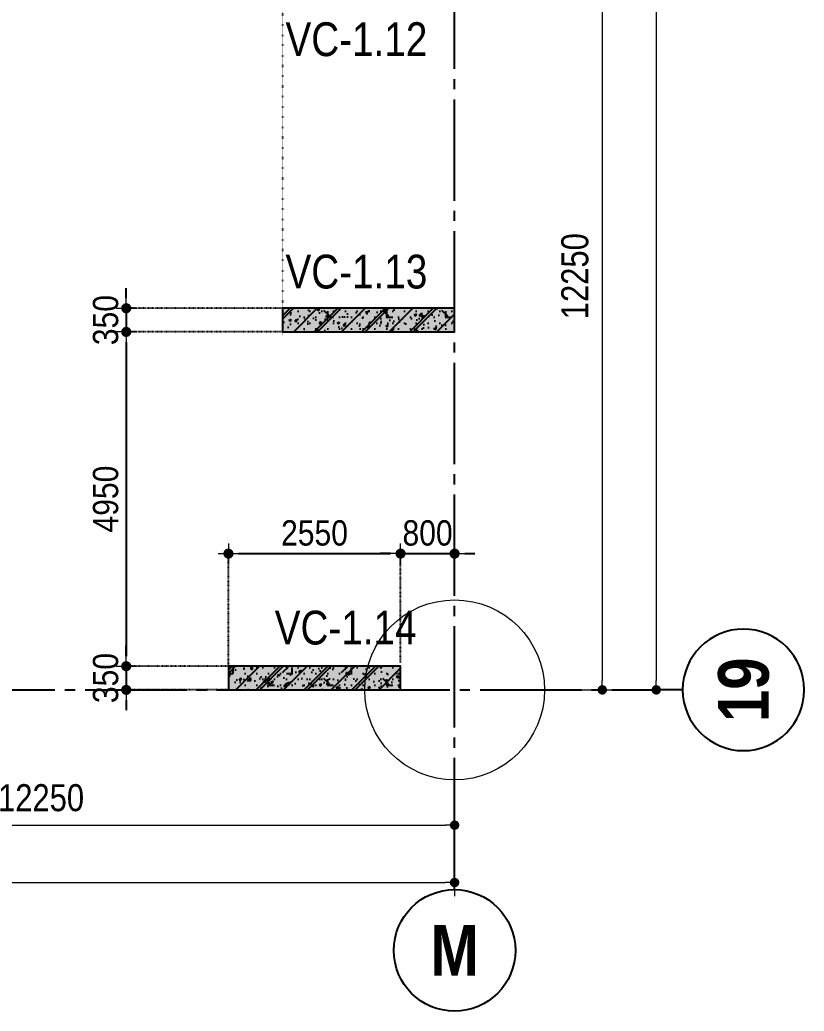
# Model space of a CAD drawing. Header units: millimetres. Extents: x -3973692 to -2843767, y 592734 to 838475.
# Drawn here: x -3055385 to -3043767, y 605224 to 619902 of the extents above; entities that cross this region are included whole.
import ezdxf
from ezdxf.enums import TextEntityAlignment as Align

# ---------------------------------------------------------------- set-up
doc = ezdxf.new("R2010")
doc.units = ezdxf.units.MM
doc.header["$MEASUREMENT"] = 0
doc.header["$PDMODE"] = 3
doc.header["$PDSIZE"] = -20
for name, pattern in [('CHG_XX_Luoi truc-Block C$0$MB_Luoi truc-150-TWC$0$Center101', [13, 10, -1, 1, -1]), ('DIVIDE2', [15.87499999999999, 6.349999999999998, -3.174999999999998, 0, -3.174999999999998, 0, -3.174999999999998]), ('DOT2', [0.125, 0, -0.125]), ('HIDDEN5', [2.8375, 1.25, -1.5875])]:
    doc.linetypes.add(name, pattern=pattern)
doc.layers.get('0').update_dxf_attribs({"lineweight": 9})
doc.layers.get('Defpoints').update_dxf_attribs({"color": 10, "lineweight": 0})
for name, color, linetype, lineweight in [("'S_General_Dim_1", 1, 'Continuous', 18), ("'S_General_Divide_3 Intermediate", 3, 'DIVIDE2', 40), ('CHG_XX_Cot_Block C-T4-7$0$Dim 200', 1, 'Continuous', 5), ('CHG_XX_Luoi truc-Block C$0$Dim 200', 1, 'Continuous', 5), ('TEXT', 7, 'Continuous', 15)]:
    doc.layers.add(name, color=color, linetype=linetype, lineweight=lineweight)
for name, color, linetype in [('CHG_XX_Cot_Block C-T4-7$0$mb_cot tang 9-13 twc$0$Concrete Hatch', 218, 'Continuous'), ('CHG_XX_Cot_Block C-T4-7$0$mb_cot tang 9-13 twc$0$Concrete Line', 6, 'Continuous'), ('CHG_XX_Cot_Block C-T4-7$0$mb_cot tang 9-13 twc$0$Concrete Solid', 216, 'Continuous'), ('CHG_XX_Luoi truc-Block C$0$MB_Luoi truc-150-TWC$0$Grid', 34, 'Continuous'), ('CHG_XX_Luoi truc-Block C$0$MB_Luoi truc-150-TWC$0$Grid Line', 251, 'CHG_XX_Luoi truc-Block C$0$MB_Luoi truc-150-TWC$0$Center101'), ('dim', 1, 'Continuous')]:
    doc.layers.add(name, color=color, linetype=linetype)
doc.styles.add('arial', font='arial.ttf', dxfattribs={"width": 0.85})
doc.styles.add('CHG_XX_Luoi truc-Block C$0$MB_Luoi truc-150-TWC$0$Grid A-F$0$VNI-HelveCB', font='')
doc.styles.add('CHG_XX_Luoi truc-Block C$0$Star-HelCon', font='')
doc.styles.add('TTP-HelCon', font='')
doc.styles.get('CHG_XX_Luoi truc-Block C$0$MB_Luoi truc-150-TWC$0$Grid A-F$0$VNI-HelveCB').set_extended_font_data('VNI-Helve-Condense', bold=True)
doc.styles.get('CHG_XX_Luoi truc-Block C$0$Star-HelCon').set_extended_font_data('VNI-Helve-Condense')
doc.styles.get('TTP-HelCon').set_extended_font_data('VNI-Helve-Condense')
doc.dimstyles.new('150', dxfattribs={"dimscale": 150, "dimtxt": 2.5, "dimasz": 1, "dimexe": 0, "dimexo": 0, "dimgap": 0.75, "dimtad": 1, "dimdec": 0, "dimzin": 9, "dimdsep": 46, "dimtxsty": 'arial', "dimblk1": 'DIMDOT', "dimblk2": 'DIMDOT', "dimsah": 1, "dimcen": 2, "dimdle": 3, "dimclre": 8, "dimclrt": 2, "dimadec": 0, "dimazin": 0, "dimtfac": 1, "dimtdec": 0, "dimtix": 1, "dimtmove": 2, "dimatfit": 3, "dimldrblk": 'DIMPIJL', "dimfxl": 1, "dimtvp": 1.8, "dimtolj": 1, "dimtzin": 0, "dimarcsym": 0})
doc.dimstyles.new('CHG_XX_Luoi truc-Block C$0$Dim 200', dxfattribs={"dimscale": 200, "dimtxt": 2, "dimasz": 0.7, "dimexe": 1, "dimexo": 1, "dimgap": 1, "dimtad": 1, "dimdec": 0, "dimzin": 12, "dimdsep": 46, "dimtxsty": 'CHG_XX_Luoi truc-Block C$0$Star-HelCon', "dimblk": 'CHG_XX_Luoi truc-Block C$0$_Dot', "dimcen": 1, "dimclrd": 256, "dimclre": 256, "dimclrt": 3, "dimadec": 0, "dimazin": 0, "dimtfac": 1, "dimtdec": 0, "dimtix": 1, "dimtmove": 2, "dimatfit": 3, "dimldrblk": 'CHG_XX_Luoi truc-Block C$0$HTT Arrow 30', "dimfxl": 1, "dimtolj": 1, "dimtzin": 0, "dimarcsym": 0})

# ---------------------------------------------------------------- blocks, each defined once
blk = doc.blocks.new('*U3142')
at = {"layer": 'CHG_XX_Cot_Block C-T4-7$0$mb_cot tang 9-13 twc$0$Concrete Hatch'}
h = blk.add_hatch(dxfattribs=at)
h.set_pattern_fill('CONCRETE', color=256, scale=50, style=0, pattern_type=2)
h.set_pattern_definition([(45, (999.999999999156, 200.0000000001165), (-176.7766952966369, 176.7766952966369), []), (45, (999.999999999156, 250.0000000001165), (-353.5533905932737, 353.5533905932738), []), (49.99999999999999, (999.999999999156, 200.0000000001165), (358.6300913003767, -31.37606749129755), [37.5, -412.5]), (355, (999.999999999156, 200.0000000001165), (-69.3756668065, 376.0960668500059), [30, -330]), (100.4514, (1029.885839999156, 197.3853300001165), (289.2546908570108, 344.7197710304768), [31.870095, -350.571056]), (46.18420000000001, (999.999999999156, 300.0000000001165), (533.6205243128222, -82.75950716450905), [56.25, -618.75]), (96.6356, (1044.468372499156, 293.1033465001165), (467.3313527743517, 487.0589354502209), [47.805144, -525.8565]), (351.1842, (999.999999999156, 300.0000000001165), (467.3309725668136, 487.0593004626623), [45, -495]), (21, (1049.999999999156, 275.0000000001165), (298.4535260592309, -201.3094453326694), [37.5, -412.5]), (326.0000000000001, (1049.999999999156, 275.0000000001165), (121.6576659607909, 362.5750225234265), [30, -330]), (71.4514, (1074.871116499156, 258.2241970001165), (420.111314290745, 161.2652483549762), [31.870095, -350.571056]), (37.50000000000001, (999.999999999156, 200.0000000001165), (6.079927658645334, 166.4469269156558), [0, -326, 0, -335, 0, -331.25]), (7.499999999999999, (999.999999999156, 200.0000000001165), (131.5347687210743, 197.2058559411801), [0, -191, 0, -318.5, 0, -126.25]), (327.5, (888.499999999156, 200.0000000001165), (266.9112180862045, -11.2774358671899), [0, -125, 0, -390, 0, -517.5]), (317.5, (838.499999999156, 200.0000000001165), (291.5930846711931, 50.05249116615882), [0, -162.5, 0, -259, 0, -367.5]), (0, (1174.999999999156, 375.0000000001165), (0, 875), [87.5, -787.5]), (0, (1437.499999999156, 550.0000000001165), (0, 875), [87.5, -787.5]), (0, (1262.499999999156, 900.0000000001165), (0, 875), [87.5, -350, 87.5, -350]), (90, (1174.999999999156, 375.0000000001165), (-875, 5.35782974626967e-14), [87.5, -787.5]), (90, (1262.499999999156, 900.0000000001165), (-875, 5.35782974626967e-14), [87.5, -787.5]), (90, (1524.999999999156, 550.0000000001165), (-875, 5.35782974626967e-14), [87.5, -787.5]), (90, (1699.999999999156, 812.5000000001165), (-875, 5.35782974626967e-14), [87.5, -787.5]), (135, (1262.499999999156, 375.0000000001165), (-875.016357447105, 8.881784197001252e-14), [123.76, -1113.7]), (135, (1349.999999999156, 900.0000000001165), (-875.016357447105, 8.881784197001252e-14), [123.76, -1113.7]), (45, (1437.499999999156, 550.0000000001165), (8.881784197001252e-14, 875.016357447105), [123.76, -247.485, 123.76, -742.455]), (0, (824.999999999156, 200.0000000001165), (87.5, 87.5), [-175, 0])])
h.paths.add_polyline_path([(-750.000000000844, 300.0000000001164), (-750.000000000844, -49.99999999999989), (1800, -50), (1800, 300.0000000001164)])
at = {"layer": 'CHG_XX_Cot_Block C-T4-7$0$mb_cot tang 9-13 twc$0$Concrete Solid'}
blk.add_hatch(color=256, dxfattribs=at).paths.add_polyline_path([(-750.000000000844, 300.0000000001164), (-750.000000000844, -49.99999999999989), (1800, -50), (1800, 300.0000000001164)])
at = {"layer": 'CHG_XX_Cot_Block C-T4-7$0$mb_cot tang 9-13 twc$0$Concrete Line'}
blk.add_lwpolyline([(-750.000000000844, 300.0000000001164), (-750.000000000844, -49.99999999999989), (1800, -50), (1800, 300.0000000001164)], close=True, dxfattribs=at)
blk = doc.blocks.new('*U3140')
at = {"layer": 'CHG_XX_Cot_Block C-T4-7$0$mb_cot tang 9-13 twc$0$Concrete Hatch'}
h = blk.add_hatch(dxfattribs=at)
h.set_pattern_fill('CONCRETE', color=256, scale=50, style=0, pattern_type=2)
h.set_pattern_definition([(45, (999.999999999156, 2.329727522010216e-10), (-176.7766952966369, 176.7766952966369), []), (45, (999.999999999156, 50.00000000023297), (-353.5533905932737, 353.5533905932738), []), (49.99999999999999, (999.999999999156, 2.329727522010216e-10), (358.6300913003767, -31.37606749129755), [37.5, -412.5]), (355, (999.999999999156, 2.329727522010216e-10), (-69.3756668065, 376.0960668500059), [30, -330]), (100.4514, (1029.885839999156, -2.614669999767017), (289.2546908570108, 344.7197710304768), [31.870095, -350.571056]), (46.18420000000001, (999.999999999156, 100.000000000233), (533.6205243128222, -82.75950716450905), [56.25, -618.75]), (96.6356, (1044.468372499156, 93.10334650023296), (467.3313527743517, 487.0589354502209), [47.805144, -525.8565]), (351.1842, (999.999999999156, 100.000000000233), (467.3309725668136, 487.0593004626623), [45, -495]), (21, (1049.999999999156, 75.00000000023297), (298.4535260592309, -201.3094453326694), [37.5, -412.5]), (326.0000000000001, (1049.999999999156, 75.00000000023297), (121.6576659607909, 362.5750225234265), [30, -330]), (71.4514, (1074.871116499156, 58.22419700023298), (420.111314290745, 161.2652483549762), [31.870095, -350.571056]), (37.50000000000001, (999.999999999156, 2.329727522010216e-10), (6.079927658645334, 166.4469269156558), [0, -326, 0, -335, 0, -331.25]), (7.499999999999999, (999.999999999156, 2.329727522010216e-10), (131.5347687210743, 197.2058559411801), [0, -191, 0, -318.5, 0, -126.25]), (327.5, (888.499999999156, 2.329727522010216e-10), (266.9112180862045, -11.2774358671899), [0, -125, 0, -390, 0, -517.5]), (317.5, (838.499999999156, 2.329727522010216e-10), (291.5930846711931, 50.05249116615882), [0, -162.5, 0, -259, 0, -367.5]), (0, (1174.999999999156, 175.0000000002329), (0, 875), [87.5, -787.5]), (0, (1437.499999999156, 350.0000000002329), (0, 875), [87.5, -787.5]), (0, (1262.499999999156, 700.000000000233), (0, 875), [87.5, -350, 87.5, -350]), (90, (1174.999999999156, 175.0000000002329), (-875, 5.35782974626967e-14), [87.5, -787.5]), (90, (1262.499999999156, 700.000000000233), (-875, 5.35782974626967e-14), [87.5, -787.5]), (90, (1524.999999999156, 350.0000000002329), (-875, 5.35782974626967e-14), [87.5, -787.5]), (90, (1699.999999999156, 612.500000000233), (-875, 5.35782974626967e-14), [87.5, -787.5]), (135, (1262.499999999156, 175.0000000002329), (-875.016357447105, 8.881784197001252e-14), [123.76, -1113.7]), (135, (1349.999999999156, 700.000000000233), (-875.016357447105, 8.881784197001252e-14), [123.76, -1113.7]), (45, (1437.499999999156, 350.0000000002329), (8.881784197001252e-14, 875.016357447105), [123.76, -247.485, 123.76, -742.455]), (0, (824.999999999156, 2.329727522010216e-10), (87.5, 87.5), [-175, 0])])
h.paths.add_polyline_path([(-750.000000000844, 200.0000000002328), (-750.000000000844, -149.9999999999999), (1800, -150), (1800, 200.0000000002328)])
at = {"layer": 'CHG_XX_Cot_Block C-T4-7$0$mb_cot tang 9-13 twc$0$Concrete Solid'}
blk.add_hatch(color=256, dxfattribs=at).paths.add_polyline_path([(-750.000000000844, 200.0000000002328), (-750.000000000844, -149.9999999999999), (1800, -150), (1800, 200.0000000002328)])
at = {"layer": 'CHG_XX_Cot_Block C-T4-7$0$mb_cot tang 9-13 twc$0$Concrete Line'}
blk.add_lwpolyline([(-750.000000000844, 200.0000000002328), (-750.000000000844, -149.9999999999999), (1800, -150), (1800, 200.0000000002328)], close=True, dxfattribs=at)
blk = doc.blocks.new('CHG_XX_Luoi truc-Block C$0$_Dot')
at = {"color": 0, "linetype": 'ByBlock', "lineweight": -2}
blk.add_line((-0.5, 0), (-1, 0), dxfattribs=at)
at = {"color": 0, "linetype": 'ByBlock', "const_width": 0.5}
blk.add_lwpolyline([(-0.25, 0, 1), (0.25, 0, 1)], format="xyb", close=True, dxfattribs=at)
blk = doc.blocks.new('*D3087')
at = {"layer": 'CHG_XX_Luoi truc-Block C$0$Dim 200', "lineweight": -2, "transparency": 16777216}
for p, q in [((8053693.477890482, 946864.7699645001), (8053693.477890482, 946190.6556150534)), ((8065943.477890601, 946838.5199645001), (8065943.477890601, 946190.6556150534)), ((8053833.477890482, 946390.6556150534), (8065803.477890601, 946390.6556150534))]:
    blk.add_line(p, q, dxfattribs=at)
at = {"layer": 'Defpoints', "color": 0, "transparency": 16777216}
for p in [(8053693.477890482, 947064.7699645001), (8065943.477890601, 947038.5199645001), (8065943.477890601, 946390.6556150534)]:
    blk.add_point(p, dxfattribs=at)
at = {"layer": 'CHG_XX_Luoi truc-Block C$0$Dim 200', "lineweight": -2, "transparency": 16777216, "xscale": 140, "yscale": 140, "zscale": 140, "rotation": 180}
blk.add_blockref('CHG_XX_Luoi truc-Block C$0$_Dot', (8053693.477890482, 946390.6556150534), dxfattribs=at)
at = {"layer": 'CHG_XX_Luoi truc-Block C$0$Dim 200', "lineweight": -2, "transparency": 16777216, "xscale": 140, "yscale": 140, "zscale": 140}
blk.add_blockref('CHG_XX_Luoi truc-Block C$0$_Dot', (8065943.477890601, 946390.6556150534), dxfattribs=at)
at = {"layer": 'CHG_XX_Luoi truc-Block C$0$Dim 200', "color": 3, "transparency": 16777216, "insert": (8059818.477890542, 946794.9222817201), "char_height": 400, "attachment_point": 5, "style": 'CHG_XX_Luoi truc-Block C$0$Star-HelCon'}
blk.add_mtext('\\A1;12250', dxfattribs=at)
blk = doc.blocks.new('CHG_XX_Luoi truc-Block C$0$HTT Arrow 30')
blk.add_hatch(color=256).paths.add_polyline_path([(-2.5, 0.3750000000000002), (-2.5, -0.3749999999999998), (0, 0)])
at = {"color": 0, "linetype": 'ByBlock', "lineweight": -2}
for p, q in [((0, 0), (-2.5, 0.3750000000000002)), ((-2.5, -0.3749999999999998), (-2.5, 0.3750000000000002)), ((0, 0), (-2.5, -0.3749999999999998))]:
    blk.add_line(p, q, dxfattribs=at)
blk = doc.blocks.new('*D3088')
at = {"layer": 'CHG_XX_Luoi truc-Block C$0$Dim 200', "lineweight": -2, "transparency": 16777216}
for p, q in [((8004543.477890482, 946333.558255064), (8004543.477890482, 945341.5305873553)), ((8065943.477890601, 946333.558255064), (8065943.477890601, 945341.5305873553)), ((8004683.477890482, 945541.5305873553), (8065803.477890601, 945541.5305873553))]:
    blk.add_line(p, q, dxfattribs=at)
at = {"layer": 'Defpoints', "color": 0, "transparency": 16777216}
for p in [(8004543.477890482, 946533.558255064), (8065943.477890601, 946533.558255064), (8065943.477890601, 945541.5305873553)]:
    blk.add_point(p, dxfattribs=at)
at = {"layer": 'CHG_XX_Luoi truc-Block C$0$Dim 200', "lineweight": -2, "transparency": 16777216, "xscale": 140, "yscale": 140, "zscale": 140, "rotation": 180}
blk.add_blockref('CHG_XX_Luoi truc-Block C$0$_Dot', (8004543.477890482, 945541.5305873553), dxfattribs=at)
at = {"layer": 'CHG_XX_Luoi truc-Block C$0$Dim 200', "lineweight": -2, "transparency": 16777216, "xscale": 140, "yscale": 140, "zscale": 140}
blk.add_blockref('CHG_XX_Luoi truc-Block C$0$_Dot', (8065943.477890601, 945541.5305873553), dxfattribs=at)
at = {"layer": 'CHG_XX_Luoi truc-Block C$0$Dim 200', "color": 3, "transparency": 16777216, "insert": (8035243.477890542, 945945.797254022), "char_height": 400, "attachment_point": 5, "style": 'CHG_XX_Luoi truc-Block C$0$Star-HelCon'}
blk.add_mtext('\\A1;61400', dxfattribs=at)
blk = doc.blocks.new('*D3093')
at = {"layer": 'CHG_XX_Luoi truc-Block C$0$Dim 200', "lineweight": -2, "transparency": 16777216}
for p, q in [((8067924.332047167, 960643.81453865), (8068331.040285542, 960643.81453865)), ((8068131.040285542, 960503.81453865), (8068131.040285542, 948533.81453865)), ((8067609.727833978, 948393.81453865), (8068331.040285542, 948393.81453865))]:
    blk.add_line(p, q, dxfattribs=at)
at = {"layer": 'Defpoints', "color": 0, "transparency": 16777216}
for p in [(8067724.332047167, 960643.81453865), (8067409.727833978, 948393.81453865), (8068131.040285542, 948393.81453865)]:
    blk.add_point(p, dxfattribs=at)
at = {"layer": 'CHG_XX_Luoi truc-Block C$0$Dim 200', "lineweight": -2, "transparency": 16777216, "xscale": 140, "yscale": 140, "zscale": 140}
for p, rotation in [((8068131.040285542, 960643.81453865), 90), ((8068131.040285542, 948393.81453865), 270)]:
    blk.add_blockref('CHG_XX_Luoi truc-Block C$0$_Dot', p, dxfattribs=dict(at, rotation=rotation))
at = {"layer": 'CHG_XX_Luoi truc-Block C$0$Dim 200', "color": 3, "transparency": 16777216, "insert": (8067726.773618875, 954518.8145386513), "char_height": 400, "attachment_point": 5, "rotation": 90, "style": 'CHG_XX_Luoi truc-Block C$0$Star-HelCon'}
blk.add_mtext('\\A1;12250', dxfattribs=at)
blk = doc.blocks.new('*D3094')
at = {"layer": 'CHG_XX_Luoi truc-Block C$0$Dim 200', "lineweight": -2, "transparency": 16777216}
for p, q in [((8067886.504521646, 997243.8145386504), (8069130.539711094, 997243.8145386504)), ((8068930.539711094, 997103.8145386504), (8068930.539711094, 948533.81453865)), ((8067886.504521646, 948393.81453865), (8069130.539711094, 948393.81453865))]:
    blk.add_line(p, q, dxfattribs=at)
at = {"layer": 'Defpoints', "color": 0, "transparency": 16777216}
for p in [(8067686.504521646, 997243.8145386504), (8067686.504521646, 948393.81453865), (8068930.539711094, 948393.81453865)]:
    blk.add_point(p, dxfattribs=at)
at = {"layer": 'CHG_XX_Luoi truc-Block C$0$Dim 200', "lineweight": -2, "transparency": 16777216, "xscale": 140, "yscale": 140, "zscale": 140}
for p, rotation in [((8068930.539711094, 997243.8145386504), 90), ((8068930.539711094, 948393.81453865), 270)]:
    blk.add_blockref('CHG_XX_Luoi truc-Block C$0$_Dot', p, dxfattribs=dict(at, rotation=rotation))
at = {"layer": 'CHG_XX_Luoi truc-Block C$0$Dim 200', "color": 3, "transparency": 16777216, "insert": (8068526.273044428, 972818.8145386515), "char_height": 400, "attachment_point": 5, "rotation": 90, "style": 'CHG_XX_Luoi truc-Block C$0$Star-HelCon'}
blk.add_mtext('\\A1;48850', dxfattribs=at)
blk = doc.blocks.new('*U3101')
at = {"layer": 'CHG_XX_Luoi truc-Block C$0$MB_Luoi truc-150-TWC$0$Grid', "lineweight": -2}
blk.add_line((0, 449), (0, 446), dxfattribs=at)
blk.add_circle((0, 455), 6, dxfattribs=at)
at = {"layer": 'CHG_XX_Luoi truc-Block C$0$MB_Luoi truc-150-TWC$0$Grid Line'}
blk.add_line((0, 0), (0, 446), dxfattribs=at)
at = {"layer": 'CHG_XX_Luoi truc-Block C$0$MB_Luoi truc-150-TWC$0$Grid', "lineweight": -2, "style": 'CHG_XX_Luoi truc-Block C$0$MB_Luoi truc-150-TWC$0$Grid A-F$0$VNI-HelveCB'}
for tag, p in [('GRIDSUB', (0, 455)), ('GRID', (0, -9))]:
    blk.add_attdef(tag, text='', height=5, dxfattribs=at).set_placement(p, align=Align.MIDDLE)
blk = doc.blocks.new('*U3102')
at = {"layer": 'CHG_XX_Luoi truc-Block C$0$MB_Luoi truc-150-TWC$0$Grid', "lineweight": -2}
blk.add_line((0, -3), (0, 0), dxfattribs=at)
blk.add_circle((0, -9), 6, dxfattribs=at)
at = {"layer": 'CHG_XX_Luoi truc-Block C$0$MB_Luoi truc-150-TWC$0$Grid Line'}
blk.add_line((0, 0), (0, 360), dxfattribs=at)
at = {"layer": 'CHG_XX_Luoi truc-Block C$0$MB_Luoi truc-150-TWC$0$Grid', "lineweight": -2, "style": 'CHG_XX_Luoi truc-Block C$0$MB_Luoi truc-150-TWC$0$Grid A-F$0$VNI-HelveCB'}
for tag, p in [('GRIDSUB', (0, 369)), ('GRID', (0, -9))]:
    blk.add_attdef(tag, text='', height=5, dxfattribs=at).set_placement(p, align=Align.MIDDLE)
blk = doc.blocks.new('DIMDOT')
for p, q in [((0, -1), (0, 1)), ((1, 0), (-1, 0))]:
    blk.add_line(p, q)
at = {"const_width": 0.5}
blk.add_lwpolyline([(-0.25, 0, 1), (0.25, 0, 1)], format="xyb", close=True, dxfattribs=at)
blk = doc.blocks.new('*D1757')
at = {"layer": "'S_General_Dim_1", "color": 0, "lineweight": -2, "transparency": 16777216}
for p, q in [((-3053808.875683958, 615781.0114495866), (-3053808.875683958, 615931.0114495866)), ((-3053808.875683958, 615631.0114495866), (-3053808.875683958, 615281.0114495859)), ((-3053808.875683958, 615131.0114495859), (-3053808.875683958, 614981.0114495859))]:
    blk.add_line(p, q, dxfattribs=at)
at = {"layer": "'S_General_Dim_1", "color": 8, "linetype": 'HIDDEN5', "lineweight": -2, "transparency": 16777216}
for p, q in [((-3051495.198556937, 615631.0114495866), (-3053808.875683958, 615631.0114495866)), ((-3051495.198556937, 615281.0114495859), (-3053808.875683958, 615281.0114495859))]:
    blk.add_line(p, q, dxfattribs=at)
at = {"layer": 'Defpoints', "color": 0, "transparency": 16777216}
for p in [(-3051495.198556937, 615631.0114495866), (-3053808.875683958, 615281.0114495859), (-3051495.198556937, 615281.0114495859)]:
    blk.add_point(p, dxfattribs=at)
at = {"layer": "'S_General_Dim_1", "color": 0, "lineweight": -2, "transparency": 16777216, "xscale": 150, "yscale": 150, "zscale": 150}
for p, rotation in [((-3053808.875683958, 615631.0114495866), 270), ((-3053808.875683958, 615281.0114495859), 90)]:
    blk.add_blockref('DIMDOT', p, dxfattribs=dict(at, rotation=rotation))
at = {"layer": "'S_General_Dim_1", "color": 2, "transparency": 16777216, "insert": (-3054112.968453398, 615456.0114495871), "char_height": 375, "attachment_point": 5, "rotation": 90, "style": 'arial'}
blk.add_mtext('\\A1;350', dxfattribs=at)
blk = doc.blocks.new('DIMPIJL')
at = {"linetype": 'ByBlock'}
blk.add_solid([(-2.5, 0.4166666666666686), (-2.5, -0.4166666666666686), (0, 0)], dxfattribs=at)
blk = doc.blocks.new('*D1758')
at = {"layer": "'S_General_Dim_1", "color": 8, "linetype": 'HIDDEN5', "lineweight": -2, "transparency": 16777216}
for p, q in [((-3051495.198556937, 615281.0114495859), (-3053808.875683961, 615281.0114495859)), ((-3052295.198556937, 610331.0114495864), (-3053808.875683961, 610331.0114495864))]:
    blk.add_line(p, q, dxfattribs=at)
at = {"layer": "'S_General_Dim_1", "color": 0, "lineweight": -2, "transparency": 16777216}
blk.add_line((-3053808.875683961, 615131.0114495859), (-3053808.875683961, 610481.0114495864), dxfattribs=at)
at = {"layer": 'Defpoints', "color": 0, "transparency": 16777216}
for p in [(-3051495.198556937, 615281.0114495859), (-3053808.875683961, 610331.0114495864), (-3052295.198556937, 610331.0114495864)]:
    blk.add_point(p, dxfattribs=at)
at = {"layer": "'S_General_Dim_1", "color": 0, "lineweight": -2, "transparency": 16777216, "xscale": 150, "yscale": 150, "zscale": 150}
for p, rotation in [((-3053808.875683961, 615281.0114495859), 90), ((-3053808.875683961, 610331.0114495864), 270)]:
    blk.add_blockref('DIMDOT', p, dxfattribs=dict(at, rotation=rotation))
at = {"layer": "'S_General_Dim_1", "color": 2, "transparency": 16777216, "insert": (-3054112.840554356, 612806.011449587), "char_height": 375, "attachment_point": 5, "rotation": 90, "style": 'arial'}
blk.add_mtext('\\A1;4950', dxfattribs=at)
blk = doc.blocks.new('*D1759')
at = {"layer": "'S_General_Dim_1", "color": 0, "lineweight": -2, "transparency": 16777216}
for p, q in [((-3053808.875683962, 610481.0114495864), (-3053808.875683962, 610631.0114495864)), ((-3053808.875683962, 610331.0114495864), (-3053808.875683962, 609981.0114495865)), ((-3053808.875683962, 609831.0114495865), (-3053808.875683962, 609681.0114495865))]:
    blk.add_line(p, q, dxfattribs=at)
at = {"layer": "'S_General_Dim_1", "color": 8, "linetype": 'HIDDEN5', "lineweight": -2, "transparency": 16777216}
for p, q in [((-3052295.198556937, 610331.0114495864), (-3053808.875683962, 610331.0114495864)), ((-3052295.198554425, 609981.0114495865), (-3053808.875683962, 609981.0114495865))]:
    blk.add_line(p, q, dxfattribs=at)
at = {"layer": 'Defpoints', "color": 0, "transparency": 16777216}
for p in [(-3052295.198556937, 610331.0114495864), (-3053808.875683962, 609981.0114495865), (-3052295.198554425, 609981.0114495865)]:
    blk.add_point(p, dxfattribs=at)
at = {"layer": "'S_General_Dim_1", "color": 0, "lineweight": -2, "transparency": 16777216, "xscale": 150, "yscale": 150, "zscale": 150}
for p, rotation in [((-3053808.875683962, 610331.0114495864), 270), ((-3053808.875683962, 609981.0114495865), 90)]:
    blk.add_blockref('DIMDOT', p, dxfattribs=dict(at, rotation=rotation))
at = {"layer": "'S_General_Dim_1", "color": 2, "transparency": 16777216, "insert": (-3054112.968453402, 610156.0114495873), "char_height": 375, "attachment_point": 5, "rotation": 90, "style": 'arial'}
blk.add_mtext('\\A1;350', dxfattribs=at)
blk = doc.blocks.new('*D1768')
at = {"layer": "'S_General_Dim_1", "color": 8, "linetype": 'HIDDEN5', "lineweight": -2, "transparency": 16777216}
for p, q in [((-3052295.198556936, 610331.0114495864), (-3052295.198556936, 611998.3748143909)), ((-3049745.198554424, 610381.0114495865), (-3049745.198554424, 611998.3748143909))]:
    blk.add_line(p, q, dxfattribs=at)
at = {"layer": "'S_General_Dim_1", "color": 0, "lineweight": -2, "transparency": 16777216}
blk.add_line((-3052145.198556936, 611998.3748143909), (-3049895.198554424, 611998.3748143909), dxfattribs=at)
at = {"layer": 'Defpoints', "color": 0, "transparency": 16777216}
for p in [(-3049745.198554424, 611998.3748143909), (-3052295.198556936, 610331.0114495864), (-3049745.198554424, 610381.0114495865)]:
    blk.add_point(p, dxfattribs=at)
at = {"layer": "'S_General_Dim_1", "color": 0, "lineweight": -2, "transparency": 16777216, "xscale": 150, "yscale": 150, "zscale": 150, "rotation": 180}
blk.add_blockref('DIMDOT', (-3052295.198556936, 611998.3748143909), dxfattribs=at)
at = {"layer": "'S_General_Dim_1", "color": 0, "lineweight": -2, "transparency": 16777216, "xscale": 150, "yscale": 150, "zscale": 150}
blk.add_blockref('DIMDOT', (-3049745.198554424, 611998.3748143909), dxfattribs=at)
at = {"layer": "'S_General_Dim_1", "color": 2, "transparency": 16777216, "insert": (-3051020.19855568, 612302.3396847865), "char_height": 375, "attachment_point": 5, "style": 'arial'}
blk.add_mtext('\\A1;2550', dxfattribs=at)
blk = doc.blocks.new('*D1769')
at = {"layer": "'S_General_Dim_1", "color": 0, "lineweight": -2, "transparency": 16777216}
for p, q in [((-3049895.198554424, 611998.3748143909), (-3050045.198554424, 611998.3748143909)), ((-3049745.198554424, 611998.3748143909), (-3048945.198556816, 611998.3748143909)), ((-3048795.198556816, 611998.3748143909), (-3048645.198556816, 611998.3748143909))]:
    blk.add_line(p, q, dxfattribs=at)
at = {"layer": "'S_General_Dim_1", "color": 8, "linetype": 'HIDDEN5', "lineweight": -2, "transparency": 16777216}
blk.add_line((-3049745.198554424, 610381.0114495865), (-3049745.198554424, 611998.3748143909), dxfattribs=at)
at = {"layer": 'Defpoints', "color": 0, "transparency": 16777216}
for p in [(-3048945.198556816, 611998.3748143909), (-3048945.198556816, 611998.3748143909), (-3049745.198554424, 610381.0114495865)]:
    blk.add_point(p, dxfattribs=at)
at = {"layer": "'S_General_Dim_1", "color": 0, "lineweight": -2, "transparency": 16777216, "xscale": 150, "yscale": 150, "zscale": 150}
blk.add_blockref('DIMDOT', (-3049745.198554424, 611998.3748143909), dxfattribs=at)
at = {"layer": "'S_General_Dim_1", "color": 0, "lineweight": -2, "transparency": 16777216, "xscale": 150, "yscale": 150, "zscale": 150, "rotation": 180}
blk.add_blockref('DIMDOT', (-3048945.198556816, 611998.3748143909), dxfattribs=at)
at = {"layer": "'S_General_Dim_1", "color": 2, "transparency": 16777216, "insert": (-3049345.19855562, 612302.3396847865), "char_height": 375, "attachment_point": 5, "style": 'arial'}
blk.add_mtext('\\A1;800', dxfattribs=at)
blk = doc.blocks.new('c')
at = {"layer": 'Defpoints'}
blk.add_circle((0, 0), 1331.831207831157, dxfattribs=at)
at = {"layer": 'TEXT', "color": 3, "style": 'TTP-HelCon'}
for s, p in [('VC-1.12', (-2504.351614371873, 9384.13581539807)), ('VC-1.13', (-2504.351614371873, 5943.19381539803)), ('VC-1.14', (-2664.086964777671, 671.9322272238787))]:
    blk.add_text(s, height=500, dxfattribs=at).set_placement(p)
blk = doc.blocks.new('CHG_XX_Luoi truc-Block C')
at = {"layer": 'CHG_XX_Luoi truc-Block C$0$MB_Luoi truc-150-TWC$0$Grid'}
ref = blk.add_blockref('*U3102', (8065943.477890601, 945886.7127233499), dxfattribs=dict(at, xscale=150, yscale=150, zscale=150))
ref.add_attrib('GRID', 'M', dxfattribs={"lineweight": -2, "height": 750, "style": 'CHG_XX_Luoi truc-Block C$0$MB_Luoi truc-150-TWC$0$Grid A-F$0$VNI-HelveCB'}).set_placement((8065943.477890601, 944536.7127233499), align=Align.MIDDLE)
ref = blk.add_blockref('*U3101', (8001971.747213705, 948393.81453865), dxfattribs=dict(at, xscale=-150, yscale=150, zscale=150, rotation=270))
ref.add_attrib('GRIDSUB', '19', dxfattribs={"lineweight": -2, "height": 750, "rotation": 90, "style": 'CHG_XX_Luoi truc-Block C$0$MB_Luoi truc-150-TWC$0$Grid A-F$0$VNI-HelveCB'}).set_placement((8070221.747213705, 948395.81453865), align=Align.MIDDLE)
at = {"layer": 'CHG_XX_Luoi truc-Block C$0$Dim 200'}
for base, p1, p2, picture, middle in [((8068930.539711094, 948393.81453865), (8067686.504521646, 997243.8145386504), (8067686.504521646, 948393.81453865), '*D3094', (8068526.273044428, 972818.8145386515)), ((8068131.040285542, 948393.81453865), (8067724.332047167, 960643.81453865), (8067409.727833978, 948393.81453865), '*D3093', (8067726.773618875, 954518.8145386513))]:
    dim = blk.add_linear_dim(base=base, p1=p1, p2=p2, angle=90, dimstyle='CHG_XX_Luoi truc-Block C$0$Dim 200', dxfattribs=at)
    dim.commit()
    dim.dimension.update_dxf_attribs({"geometry": picture, "text_midpoint": middle})
for base, p1, p2, picture, middle in [((8065943.477890601, 946390.6556150534), (8053693.477890482, 947064.7699645001), (8065943.477890601, 947038.5199645001), '*D3087', (8059818.477890542, 946794.9222817201)), ((8065943.477890601, 945541.5305873553), (8004543.477890482, 946533.558255064), (8065943.477890601, 946533.558255064), '*D3088', (8035243.477890542, 945945.797254022))]:
    dim = blk.add_linear_dim(base=base, p1=p1, p2=p2, dimstyle='CHG_XX_Luoi truc-Block C$0$Dim 200', dxfattribs=at)
    dim.commit()
    dim.dimension.update_dxf_attribs({"geometry": picture, "text_midpoint": middle})
blk = doc.blocks.new('CHG_XX_Cot_Block C-T4-7')
at = {"layer": 'CHG_XX_Cot_Block C-T4-7$0$Dim 200'}
blk.add_blockref('CHG_XX_Luoi truc-Block C', (0, 0), dxfattribs=at)
at = {"layer": 'CHG_XX_Cot_Block C-T4-7$0$mb_cot tang 9-13 twc$0$Concrete Line'}
for name, p in [('*U3142', (8064143.477890482, 953743.8145386495)), ('*U3140', (8063343.477890482, 948543.81453865))]:
    blk.add_blockref(name, p, dxfattribs=at)

msp = doc.modelspace()

# ---------------------------------------------------------------- linework, layer by layer
at = {"layer": 'dim', "linetype": 'DOT2', "ltscale": 10}
msp.add_line((-3051495.198556936, 637481.0114495858), (-3051495.198556936, 615231.0114495864), dxfattribs=at)

# ---------------------------------------------------------------- block references
at = {"layer": "'S_General_Divide_3 Intermediate"}
msp.add_blockref('CHG_XX_Cot_Block C-T4-7', (-11114888.67644742, -338412.8030890638), dxfattribs=at)
at = {"layer": 'TEXT'}
msp.add_blockref('c', (-3048945.198556816, 609981.0114495861), dxfattribs=at)

# ---------------------------------------------------------------- dimensions: what is measured, and where the dimension line sits
at = {"layer": "'S_General_Dim_1"}
for base, p1, p2, picture, middle in [((-3053808.875683958, 615281.0114495859), (-3051495.198556936, 615631.0114495864), (-3051495.198556936, 615281.0114495857), '*D1757', (-3054112.968453398, 615456.0114495871)), ((-3053808.875683961, 610331.0114495864), (-3051495.198556936, 615281.0114495857), (-3052295.198556936, 610331.0114495861), '*D1758', (-3054112.840554356, 612806.011449587)), ((-3053808.875683962, 609981.0114495865), (-3052295.198556936, 610331.0114495861), (-3052295.198554424, 609981.0114495863), '*D1759', (-3054112.968453402, 610156.0114495873))]:
    dim = msp.add_linear_dim(base=base, p1=p1, p2=p2, angle=90, dimstyle='150', dxfattribs=at)
    dim.commit()
    dim.dimension.update_dxf_attribs({"geometry": picture, "text_midpoint": middle})
for base, p1, p2, picture, middle in [((-3049745.198554424, 611998.3748143909), (-3052295.198556936, 610331.0114495864), (-3049745.198554424, 610381.0114495865), '*D1768', (-3051020.19855568, 612302.3396847865)), ((-3048945.198556816, 611998.3748143909), (-3049745.198554424, 610381.0114495865), (-3048945.198556816, 611998.3748143909), '*D1769', (-3049345.19855562, 612302.3396847865))]:
    dim = msp.add_linear_dim(base=base, p1=p1, p2=p2, dimstyle='150', dxfattribs=at)
    dim.commit()
    dim.dimension.update_dxf_attribs({"geometry": picture, "text_midpoint": middle})

doc.saveas('drawing.dxf')
